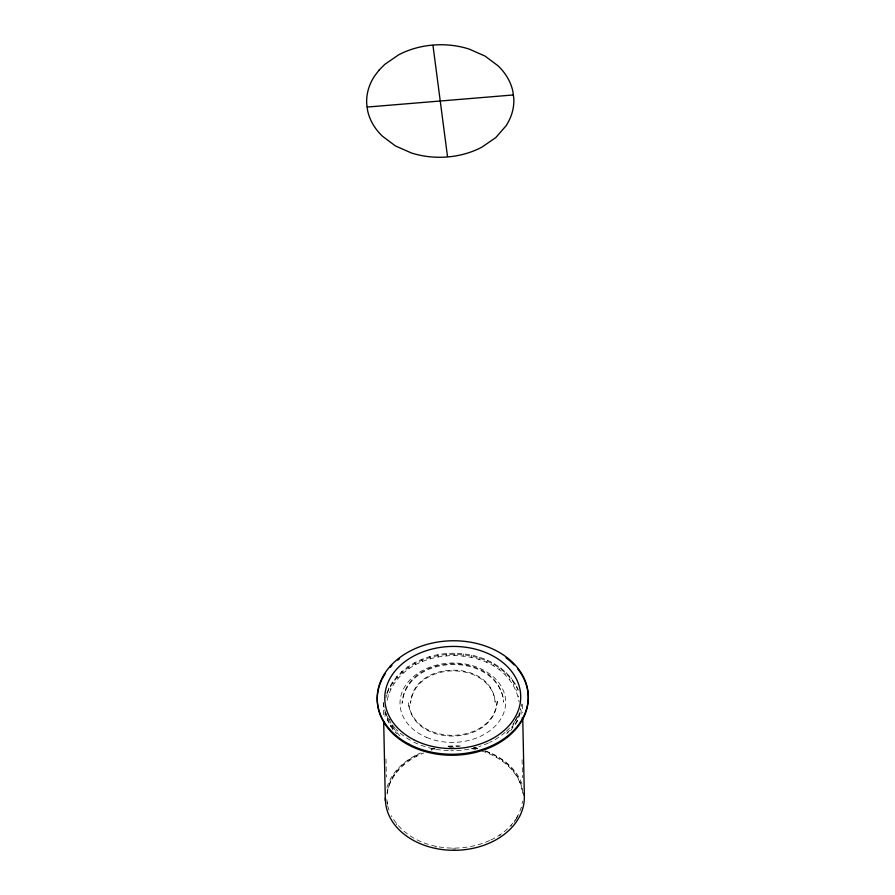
<?xml version="1.0" encoding="UTF-8"?>
<svg xmlns="http://www.w3.org/2000/svg" width="895" height="895" viewBox="0 0 895 895"><rect width="100%" height="100%" fill="white"/><g stroke="black" fill="none" stroke-linecap="round" stroke-linejoin="round"><path stroke-width="0.67" stroke-dasharray="4.47 3.36" d="M385.935 697.675L386.461 695.135M387.099 700.349C400.859 640.563 508.226 640.283 519.044 701.881M387.076 793.104C389.538 774.499 404.585 760.068 421.288 753.12M387.087 794.1C389.672 774.488 406.117 759.866 423.76 752.997M510.732 730.633L516.986 721.001L520.644 708.482M515.654 724.368L519.357 715.821L520.666 709.478M522.065 803.632L522.591 801.092M386.908 692.909C407.594 641.659 494.588 639.668 518.16 689.474M386.931 693.905C407.617 642.655 494.611 640.663 518.183 690.47M517.243 716.772L512.119 727.366L505.362 735.287M519.861 811.15L521.282 807.435L521.304 808.431M516.225 818.354L518.921 813.622L516.247 819.35M490.807 839.957C500.629 835.438 509.367 828.434 515.554 819.54L514.133 822.393M489.587 840.517C456.987 855.43 409.988 848.997 391.305 815.703M435.082 748.556L431.569 749.361L431.591 750.357L435.104 749.551M448.205 746.374L459.169 746.217M449.435 747.325L455.544 747.112M455.376 849.031L452.937 849.12L452.915 848.124M471.229 748.5L476.297 749.562M477.617 748.914L473.589 747.873L473.612 748.869M485.459 751.352C504.209 757.796 521.695 773.862 522.825 794.682M481.667 750.939C499.913 756.588 517.578 769.879 522.02 789.312L521.998 788.316M389.247 719.121L392.111 725.957L395.926 731.483L400.624 736.596L400.602 735.6M395.243 732.032L396.854 733.777M392.905 729.884L387.636 720.497L385.723 713.27L387.613 719.502L394.438 731.159M387.658 805.88L389.56 812.112M503.158 697.339C491.422 650.866 406.833 654.525 402.123 703.302C405.357 651.538 499.477 650.117 503.583 702.116L503.561 701.322M494.767 698.234C484.989 659.514 414.497 662.557 410.581 703.213C413.076 659.906 491.903 658.709 495.125 702.217L495.103 701.411M386.83 799.503L387.501 804.605M387.02 801.775L387.356 804.325M522.445 704.343L522.624 712.644M521.047 709.925L521.226 718.226M522.098 759.721L522.467 777.699M519.335 714.825L519.357 715.821M518.373 695.918L518.395 696.914M520.107 782.085L520.118 783.08M516.527 689.844L516.549 690.839M516.986 721.001L516.997 721.996M515.24 683.478L515.263 684.474M517.176 776.088L517.198 777.084M513.685 684.004L513.708 684.999M511.336 677.817L511.358 678.813M513.271 770.427L513.294 771.423M512.097 726.371L512.119 727.366M509.87 678.477L509.893 679.473M511.224 825.112L511.246 826.107M507.879 731.797L507.901 732.792M506.514 672.57L506.536 673.566M508.45 765.18L508.472 766.176M505.172 673.364L505.194 674.36M500.842 667.838L500.864 668.833M502.777 760.448L502.8 761.444M499.645 668.744L499.656 669.74M499.992 834.834L500.014 835.829M494.409 663.676L494.432 664.672M496.356 756.286L496.367 757.282M493.369 664.694L493.391 665.69M487.327 660.152L487.35 661.148M489.263 752.762L489.285 753.758M486.466 661.26L486.488 662.255M479.698 657.333L479.72 658.328M479.026 658.519L479.049 659.514M471.654 655.263L471.676 656.259M471.184 656.494L471.206 657.489M463.308 653.965L463.33 654.961M463.051 655.229L463.073 656.225M454.794 653.462L454.817 654.458M454.75 654.737L454.772 655.733M446.426 655.028L446.448 656.024M446.258 653.764L446.281 654.76M438.203 656.102L438.226 657.098M437.823 654.871L437.845 655.867M436.066 846.323L436.089 847.319M430.215 657.948L430.226 658.944M429.634 656.751L429.645 657.747M422.574 660.521L422.597 661.517M421.802 659.391L421.813 660.387M415.414 663.788L415.437 664.784M414.463 662.736L414.474 663.732M416.399 755.346L416.421 756.342M408.858 667.692L408.87 668.688M407.728 666.741L407.74 667.737M409.664 759.363L409.686 760.358M402.985 672.179L403.007 673.174M401.698 671.351L401.721 672.346M403.645 763.961L403.667 764.956M397.895 677.179L397.917 678.175M396.485 676.475L396.507 677.47M398.432 769.085L398.454 770.08M395.903 730.488L395.926 731.483M393.677 682.605L393.699 683.601M396.384 823.769L396.407 824.765M392.167 682.046L392.189 683.042M394.102 774.656L394.124 775.652M392.099 724.961L392.111 725.957M390.399 688.378L390.421 689.374M390.533 725.487L390.556 726.483M388.799 687.964L388.822 688.96M390.735 780.574L390.757 781.57M388.106 694.408L388.117 695.404M387.613 719.502L387.636 720.497M388.374 786.761L388.396 787.757M384.995 711.984L385.141 718.898M385.98 759.016L386.36 776.994M383.284 702.362L383.541 714.803M521.785 703.895A69.486 52.201 -1.2 0 1 521.293 706.491M517.634 716.615A69.486 52.201 -1.2 0 1 515.576 720.262M514.815 721.437A69.486 52.201 -1.2 0 1 512.723 724.335M509.579 728.038A69.486 52.201 -1.2 0 1 506.033 731.539M505.093 732.378A69.486 52.201 -1.2 0 1 489.632 742.425M488.39 743.007A69.486 52.201 -1.2 0 1 478.892 746.654M476.565 747.347A69.486 52.201 -1.2 0 1 450.811 750.715M448.317 750.659A69.486 52.201 -1.2 0 1 411.476 740.881M410.313 740.232A69.486 52.201 -1.2 0 1 399.808 732.792M397.973 731.114A69.486 52.201 -1.2 0 1 396.239 729.38M395.4 728.496A69.486 52.201 -1.2 0 1 390.947 722.914M389.079 719.972A69.486 52.201 -1.2 0 1 386.618 715.083M386.103 713.841A69.486 52.201 -1.2 0 1 384.47 708.762M384.168 707.475A69.486 52.201 -1.2 0 1 383.407 702.284M386.976 787.533A69.486 52.201 -1.2 0 1 420.482 753.031M431.054 749.26A69.486 52.201 -1.2 0 1 434.601 748.332M448.071 746.195A69.486 52.201 -1.2 0 1 463.039 746.173M474.048 747.739A69.486 52.201 -1.2 0 1 477.617 748.556M484.922 750.748A69.486 52.201 -1.2 0 1 522.411 785.284M497.217 701.389C493.313 745.803 413.065 747.012 408.444 702.441C411.879 748.063 494.543 746.822 497.217 701.389M426.591 737.402A52.85 39.704 -1.2 0 0 505.697 702.094A52.85 39.704 -1.2 0 0 426.266 668.632A52.85 39.704 -1.2 0 0 426.591 737.402"/><path stroke-width="1.34" d="M367.14 107.064L513.35 94.959M432.99 45.511L447.5 156.513M522.736 718.17L524.358 795.621M383.686 721.717L385.342 800.555M524.078 793.015A69.486 52.201 -1.2 0 1 457.289 850.25A69.486 52.201 -1.2 0 1 385.376 797.937M517.668 668.889A75.538 56.743 -1.2 0 1 464.829 754.418A75.538 56.743 -1.2 0 1 378.988 687.024M379.346 685.872A75.538 56.743 -1.2 0 1 381.594 680.166M382.143 679.048A75.538 56.743 -1.2 0 1 385.32 673.588M390.108 667.39A75.538 56.743 -1.2 0 1 391.932 665.432M397.704 660.163A75.538 56.743 -1.2 0 1 399.595 658.686M506.033 657.791A75.538 56.743 -1.2 0 1 514.211 664.951M379.144 70.023L374.479 76.153A75.806 56.956 -1.2 0 0 366.693 103.551L367.599 110.577A75.806 56.956 -1.2 0 0 382.31 136.107L395.433 145.941L411.364 152.956A72.573 54.528 -1.2 0 0 481.946 147.116L495.718 137.64L506.011 125.859A75.806 56.956 -1.2 0 0 513.808 98.472L512.891 91.447A75.806 56.956 -1.2 0 0 498.179 65.906L485.056 56.083L469.125 49.068A72.573 54.528 -1.2 0 0 398.543 54.897L384.772 64.384L379.144 70.023M409.228 744.293A75.538 56.743 -1.2 0 0 527.961 701.948A75.538 56.743 -1.2 0 0 421.042 646.291A75.538 56.743 -1.2 0 0 409.228 744.293M413.579 739.617A67.975 51.071 -1.2 0 0 520.442 701.501A67.975 51.071 -1.2 0 0 424.208 651.415A67.975 51.071 -1.2 0 0 413.579 739.617"/></g></svg>
